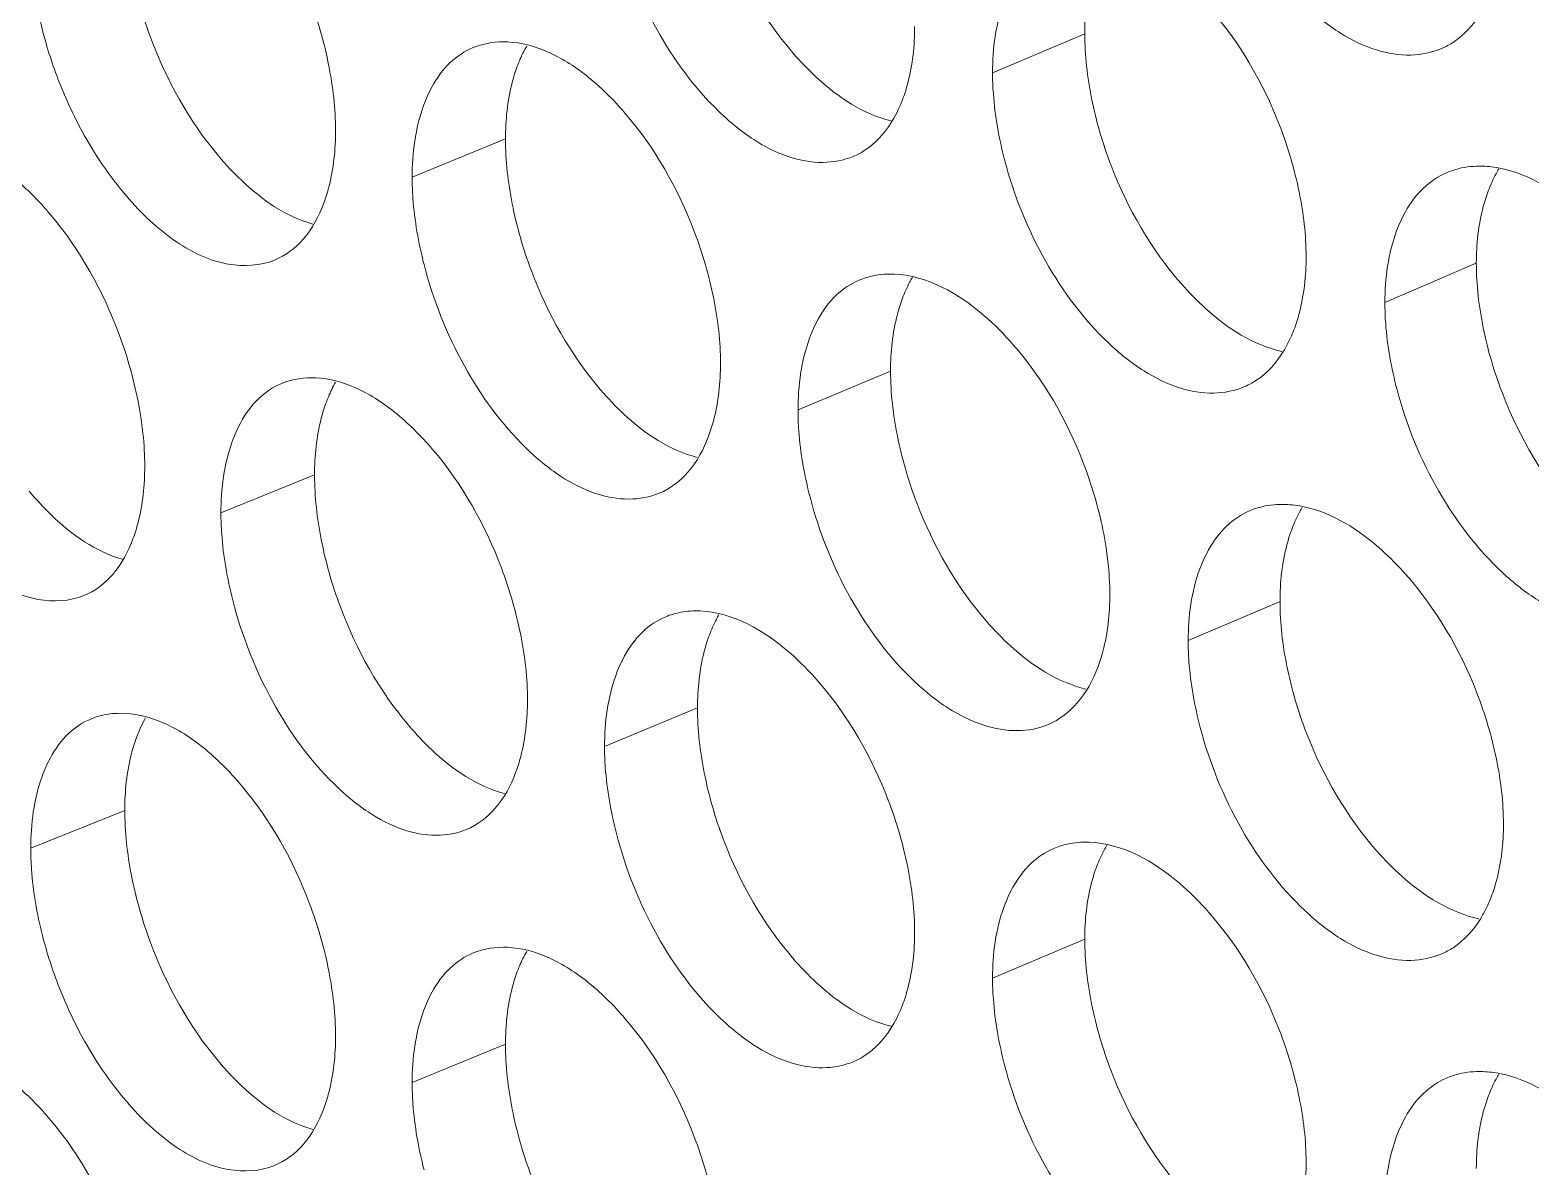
# Model space of a CAD drawing. Header units: millimetres. Extents: x 1177 to 4147, y 93 to 2194.
# Drawn here: x 2542.44 to 2555.49, y 793.74 to 803.63 of the extents above; entities that cross this region are included whole.
import ezdxf

# ---------------------------------------------------------------- set-up
doc = ezdxf.new("R2010")
doc.units = ezdxf.units.MM
doc.header["$LTSCALE"] = 0.1
doc.layers.get('0').update_dxf_attribs({"lineweight": 13})
doc.layers.add('标注', color=251, linetype='Continuous', lineweight=9)

# ---------------------------------------------------------------- blocks, each defined once
blk = doc.blocks.new('02')
at = {"layer": '标注'}
for p, q in [((4414.291, 739.269), (4413.145, 738.785)), ((4407.093, 737.963), (4405.934, 737.487)), ((4407.093, 737.963), (4405.934, 737.487)), ((4419.156, 736.419), (4418.02, 735.929)), ((4411.878, 735.078), (4410.728, 734.597)), ((4411.878, 735.078), (4410.728, 734.597)), ((4404.721, 733.789), (4403.558, 733.316)), ((4416.717, 732.216), (4415.576, 731.729)), ((4416.717, 732.216), (4415.576, 731.729)), ((4409.479, 730.893), (4408.324, 730.414)), ((4402.363, 729.62), (4401.195, 729.15)), ((4414.291, 728.019), (4413.145, 727.535)), ((4407.093, 726.713), (4405.934, 726.237))]:
    blk.add_line(p, q, dxfattribs=at)
for centre, radius, start, end in [((4419.171, 736.646), 0.976, 103.9644, 113.3177), ((4411.856, 735.33), 0.952, 101.531, 112.7006), ((4411.856, 735.33), 0.952, 101.531, 112.7006), ((4416.719, 732.452), 0.968, 103.1675, 113.1121), ((4416.719, 732.452), 0.968, 103.1675, 113.1121), ((4414.281, 728.263), 0.96, 102.3564, 112.9065), ((4419.171, 725.396), 0.976, 103.9644, 113.3177)]:
    blk.add_arc(centre, radius, start, end, dxfattribs=at)
for points, knots in [([(4409.479, 742.143), (4409.479, 741.873), (4409.544, 741.313), (4409.858, 740.229), (4410.293, 739.463), (4410.664, 739.033)], [0, 0, 0, 0, 0.239274, 0.496012, 1, 1, 1, 1]), ([(4415.726, 741.898), (4415.842, 741.459), (4416.177, 740.632), (4416.829, 739.765), (4417.438, 739.273), (4417.888, 739.055), (4418.328, 738.98), (4418.606, 739.036), (4418.727, 739.088)], [0, 0, 0, 0, 0.301171, 0.584422, 0.708619, 0.817421, 0.912868, 1, 1, 1, 1]), ([(4404.982, 738.068), (4404.982, 738.338), (4404.917, 738.898), (4404.605, 739.983), (4404.176, 740.75), (4403.809, 741.184)], [0, 0, 0, 0, 0.239276, 0.49611, 1, 1, 1, 1]), ([(4404.982, 738.068), (4404.982, 738.338), (4404.917, 738.898), (4404.605, 739.983), (4404.176, 740.75), (4403.809, 741.184)], [0, 0, 0, 0, 0.239276, 0.49611, 1, 1, 1, 1]), ([(4402.363, 740.87), (4402.363, 740.601), (4402.427, 740.04), (4402.736, 738.955), (4403.162, 738.186), (4403.527, 737.752)], [0, 0, 0, 0, 0.239489, 0.496465, 1, 1, 1, 1]), ([(4402.363, 740.87), (4402.363, 740.601), (4402.427, 740.04), (4402.736, 738.955), (4403.162, 738.186), (4403.527, 737.752)], [0, 0, 0, 0, 0.239489, 0.496465, 1, 1, 1, 1]), ([(4408.472, 740.582), (4408.585, 740.143), (4408.913, 739.318), (4409.551, 738.448), (4410.148, 737.951), (4410.589, 737.727), (4411.022, 737.646), (4411.296, 737.697), (4411.415, 737.747)], [0, 0, 0, 0, 0.302626, 0.586607, 0.710758, 0.819158, 0.913847, 1, 1, 1, 1]), ([(4401.195, 740.4), (4401.195, 740.313), (4401.209, 739.948), (4401.272, 739.586), (4401.34, 739.316)], [0, 0, 0, 0, 0.237892, 1, 1, 1, 1]), ([(4401.195, 740.4), (4401.195, 740.313), (4401.209, 739.948), (4401.272, 739.586), (4401.34, 739.316)], [0, 0, 0, 0, 0.237892, 1, 1, 1, 1]), ([(4414.44, 740.175), (4414.415, 740.109), (4414.323, 739.816), (4414.291, 739.506), (4414.291, 739.269)], [0, 0, 0, 0, 0.230311, 1, 1, 1, 1]), ([(4413.398, 739.914), (4413.356, 739.838), (4413.196, 739.483), (4413.145, 739.086), (4413.145, 738.785)], [0, 0, 0, 0, 0.2238, 1, 1, 1, 1]), ([(4417.041, 736.499), (4417.041, 736.768), (4416.974, 737.327), (4416.653, 738.411), (4416.21, 739.173), (4415.834, 739.601)], [0, 0, 0, 0, 0.238918, 0.495354, 1, 1, 1, 1]), ([(4418.727, 739.088), (4418.776, 739.109), (4418.971, 739.213), (4419.124, 739.385), (4419.211, 739.528)], [0, 0, 0, 0, 0.240491, 1, 1, 1, 1]), ([(4401.34, 739.316), (4401.396, 739.097), (4401.535, 738.665), (4401.862, 737.96), (4402.332, 737.265), (4402.943, 736.678), (4403.596, 736.362), (4404.046, 736.385), (4404.224, 736.457)], [0, 0, 0, 0, 0.152387, 0.304947, 0.522872, 0.714293, 0.870269, 1, 1, 1, 1]), ([(4401.34, 739.316), (4401.396, 739.097), (4401.535, 738.665), (4401.862, 737.96), (4402.332, 737.265), (4402.943, 736.678), (4403.596, 736.362), (4404.046, 736.385), (4404.224, 736.457)], [0, 0, 0, 0, 0.152387, 0.304947, 0.522872, 0.714293, 0.870269, 1, 1, 1, 1]), ([(4412.027, 738.454), (4412.052, 738.52), (4412.145, 738.813), (4412.177, 739.123), (4412.177, 739.359)], [0, 0, 0, 0, 0.230247, 1, 1, 1, 1]), ([(4414.291, 739.269), (4414.291, 739), (4414.357, 738.44), (4414.675, 737.357), (4415.114, 736.593), (4415.489, 736.165)], [0, 0, 0, 0, 0.239131, 0.495711, 1, 1, 1, 1]), ([(4406.692, 739.098), (4406.587, 739.055), (4406.383, 738.919), (4406.242, 738.722), (4406.182, 738.613)], [0, 0, 0, 0, 0.478136, 1, 1, 1, 1]), ([(4406.692, 739.098), (4406.587, 739.055), (4406.383, 738.919), (4406.242, 738.722), (4406.182, 738.613)], [0, 0, 0, 0, 0.478136, 1, 1, 1, 1]), ([(4408.578, 738.284), (4408.433, 738.453), (4408.136, 738.749), (4407.641, 739.064), (4407.146, 739.199), (4406.827, 739.154), (4406.692, 739.098)], [0, 0, 0, 0, 0.30699, 0.573081, 0.799443, 1, 1, 1, 1]), ([(4408.578, 738.284), (4408.433, 738.453), (4408.136, 738.749), (4407.641, 739.064), (4407.146, 739.199), (4406.827, 739.154), (4406.692, 739.098)], [0, 0, 0, 0, 0.30699, 0.573081, 0.799443, 1, 1, 1, 1]), ([(4407.357, 739.118), (4407.323, 739.059), (4407.283, 738.976), (4407.249, 738.89), (4407.24, 738.868)], [0, 0, 0, 0, 0.741765, 1, 1, 1, 1]), ([(4407.357, 739.118), (4407.323, 739.059), (4407.283, 738.976), (4407.249, 738.89), (4407.24, 738.868)], [0, 0, 0, 0, 0.741765, 1, 1, 1, 1]), ([(4410.664, 739.033), (4410.756, 738.925), (4411.099, 738.566), (4411.537, 738.271), (4411.884, 738.189)], [0, 0, 0, 0, 0.285356, 1, 1, 1, 1]), ([(4407.24, 738.868), (4407.216, 738.802), (4407.125, 738.509), (4407.093, 738.199), (4407.093, 737.963)], [0, 0, 0, 0, 0.229871, 1, 1, 1, 1]), ([(4407.24, 738.868), (4407.216, 738.802), (4407.125, 738.509), (4407.093, 738.199), (4407.093, 737.963)], [0, 0, 0, 0, 0.229871, 1, 1, 1, 1]), ([(4413.145, 738.785), (4413.145, 738.699), (4413.16, 738.334), (4413.224, 737.972), (4413.295, 737.703)], [0, 0, 0, 0, 0.238027, 1, 1, 1, 1]), ([(4406.182, 738.613), (4406.141, 738.538), (4405.984, 738.183), (4405.934, 737.788), (4405.934, 737.487)], [0, 0, 0, 0, 0.223124, 1, 1, 1, 1]), ([(4406.182, 738.613), (4406.141, 738.538), (4405.984, 738.183), (4405.934, 737.788), (4405.934, 737.487)], [0, 0, 0, 0, 0.223124, 1, 1, 1, 1]), ([(4411.415, 737.747), (4411.552, 737.804), (4411.815, 738.007), (4411.967, 738.296), (4412.027, 738.454)], [0, 0, 0, 0, 0.467837, 1, 1, 1, 1]), ([(4409.765, 735.173), (4409.765, 735.443), (4409.699, 736.003), (4409.384, 737.087), (4408.949, 737.853), (4408.578, 738.284)], [0, 0, 0, 0, 0.239132, 0.495807, 1, 1, 1, 1]), ([(4409.765, 735.173), (4409.765, 735.443), (4409.699, 736.003), (4409.384, 737.087), (4408.949, 737.853), (4408.578, 738.284)], [0, 0, 0, 0, 0.239132, 0.495807, 1, 1, 1, 1]), ([(4404.835, 737.164), (4404.86, 737.23), (4404.951, 737.523), (4404.982, 737.832), (4404.982, 738.068)], [0, 0, 0, 0, 0.229806, 1, 1, 1, 1]), ([(4404.835, 737.164), (4404.86, 737.23), (4404.951, 737.523), (4404.982, 737.832), (4404.982, 738.068)], [0, 0, 0, 0, 0.229806, 1, 1, 1, 1]), ([(4407.093, 737.963), (4407.093, 737.693), (4407.158, 737.134), (4407.471, 736.049), (4407.902, 735.282), (4408.271, 734.85)], [0, 0, 0, 0, 0.239345, 0.496163, 1, 1, 1, 1]), ([(4407.093, 737.963), (4407.093, 737.693), (4407.158, 737.134), (4407.471, 736.049), (4407.902, 735.282), (4408.271, 734.85)], [0, 0, 0, 0, 0.239345, 0.496163, 1, 1, 1, 1]), ([(4401.444, 737.018), (4401.302, 737.187), (4401.013, 737.483), (4400.53, 737.801), (4400.045, 737.942), (4399.731, 737.901), (4399.599, 737.848)], [0, 0, 0, 0, 0.3085, 0.575059, 0.800797, 1, 1, 1, 1]), ([(4403.527, 737.752), (4403.617, 737.646), (4403.945, 737.292), (4404.365, 736.997), (4404.7, 736.906)], [0, 0, 0, 0, 0.285293, 1, 1, 1, 1]), ([(4403.527, 737.752), (4403.617, 737.646), (4403.945, 737.292), (4404.365, 736.997), (4404.7, 736.906)], [0, 0, 0, 0, 0.285293, 1, 1, 1, 1]), ([(4413.295, 737.703), (4413.409, 737.264), (4413.742, 736.439), (4414.389, 735.57), (4414.994, 735.077), (4415.442, 734.856), (4415.879, 734.78), (4416.156, 734.834), (4416.276, 734.885)], [0, 0, 0, 0, 0.301654, 0.585147, 0.709328, 0.817996, 0.913192, 1, 1, 1, 1]), ([(4419.437, 737.593), (4419.425, 737.572), (4419.375, 737.486), (4419.334, 737.396), (4419.308, 737.325)], [0, 0, 0, 0, 0.242083, 1, 1, 1, 1]), ([(4420.738, 736.757), (4420.64, 736.867), (4420.28, 737.23), (4419.819, 737.523), (4419.459, 737.597)], [0, 0, 0, 0, 0.285164, 1, 1, 1, 1]), ([(4405.934, 737.487), (4405.934, 737.4), (4405.948, 737.036), (4406.012, 736.673), (4406.081, 736.404)], [0, 0, 0, 0, 0.237945, 1, 1, 1, 1]), ([(4405.934, 737.487), (4405.934, 737.4), (4405.948, 737.036), (4406.012, 736.673), (4406.081, 736.404)], [0, 0, 0, 0, 0.237945, 1, 1, 1, 1]), ([(4418.784, 737.543), (4418.68, 737.498), (4418.478, 737.361), (4418.336, 737.166), (4418.275, 737.059)], [0, 0, 0, 0, 0.48047, 1, 1, 1, 1]), ([(4419.308, 737.325), (4419.282, 737.259), (4419.189, 736.966), (4419.156, 736.655), (4419.156, 736.419)], [0, 0, 0, 0, 0.230606, 1, 1, 1, 1]), ([(4404.224, 736.457), (4404.362, 736.513), (4404.626, 736.716), (4404.776, 737.005), (4404.835, 737.164)], [0, 0, 0, 0, 0.465952, 1, 1, 1, 1]), ([(4404.224, 736.457), (4404.362, 736.513), (4404.626, 736.716), (4404.776, 737.005), (4404.835, 737.164)], [0, 0, 0, 0, 0.465952, 1, 1, 1, 1]), ([(4418.275, 737.059), (4418.233, 736.983), (4418.072, 736.628), (4418.02, 736.231), (4418.02, 735.929)], [0, 0, 0, 0, 0.224262, 1, 1, 1, 1]), ([(4402.611, 733.899), (4402.611, 734.168), (4402.546, 734.729), (4402.236, 735.814), (4401.81, 736.583), (4401.444, 737.018)], [0, 0, 0, 0, 0.239348, 0.496261, 1, 1, 1, 1]), ([(4416.89, 735.593), (4416.915, 735.659), (4417.008, 735.952), (4417.041, 736.262), (4417.041, 736.499)], [0, 0, 0, 0, 0.230542, 1, 1, 1, 1]), ([(4406.081, 736.404), (4406.194, 735.966), (4406.519, 735.142), (4407.152, 734.27), (4407.745, 733.771), (4408.183, 733.545), (4408.613, 733.463), (4408.886, 733.512), (4409.004, 733.561)], [0, 0, 0, 0, 0.303115, 0.587343, 0.711479, 0.819744, 0.914178, 1, 1, 1, 1]), ([(4406.081, 736.404), (4406.194, 735.966), (4406.519, 735.142), (4407.152, 734.27), (4407.745, 733.771), (4408.183, 733.545), (4408.613, 733.463), (4408.886, 733.512), (4409.004, 733.561)], [0, 0, 0, 0, 0.303115, 0.587343, 0.711479, 0.819744, 0.914178, 1, 1, 1, 1]), ([(4413.402, 735.406), (4413.289, 735.535), (4412.887, 735.947), (4412.33, 736.268), (4411.921, 736.284)], [0, 0, 0, 0, 0.295157, 1, 1, 1, 1]), ([(4413.402, 735.406), (4413.289, 735.535), (4412.887, 735.947), (4412.33, 736.268), (4411.921, 736.284)], [0, 0, 0, 0, 0.295157, 1, 1, 1, 1]), ([(4419.156, 736.419), (4419.156, 736.149), (4419.223, 735.59), (4419.545, 734.507), (4419.99, 733.745), (4420.367, 733.32)], [0, 0, 0, 0, 0.23899, 0.49541, 1, 1, 1, 1]), ([(4411.489, 736.209), (4411.384, 736.165), (4411.181, 736.029), (4411.039, 735.833), (4410.979, 735.725)], [0, 0, 0, 0, 0.479105, 1, 1, 1, 1]), ([(4411.489, 736.209), (4411.384, 736.165), (4411.181, 736.029), (4411.039, 735.833), (4410.979, 735.725)], [0, 0, 0, 0, 0.479105, 1, 1, 1, 1]), ([(4412.149, 736.241), (4412.137, 736.222), (4412.091, 736.139), (4412.052, 736.051), (4412.027, 735.984)], [0, 0, 0, 0, 0.242084, 1, 1, 1, 1]), ([(4412.149, 736.241), (4412.137, 736.222), (4412.091, 736.139), (4412.052, 736.051), (4412.027, 735.984)], [0, 0, 0, 0, 0.242084, 1, 1, 1, 1]), ([(4415.489, 736.165), (4415.584, 736.056), (4415.935, 735.694), (4416.387, 735.4), (4416.741, 735.323)], [0, 0, 0, 0, 0.285359, 1, 1, 1, 1]), ([(4412.027, 735.984), (4412.002, 735.918), (4411.91, 735.625), (4411.878, 735.315), (4411.878, 735.078)], [0, 0, 0, 0, 0.230164, 1, 1, 1, 1]), ([(4412.027, 735.984), (4412.002, 735.918), (4411.91, 735.625), (4411.878, 735.315), (4411.878, 735.078)], [0, 0, 0, 0, 0.230164, 1, 1, 1, 1]), ([(4418.02, 735.929), (4418.02, 735.842), (4418.034, 735.478), (4418.1, 735.116), (4418.171, 734.848)], [0, 0, 0, 0, 0.238083, 1, 1, 1, 1]), ([(4410.979, 735.725), (4410.937, 735.649), (4410.779, 735.294), (4410.728, 734.898), (4410.728, 734.597)], [0, 0, 0, 0, 0.223573, 1, 1, 1, 1]), ([(4410.979, 735.725), (4410.937, 735.649), (4410.779, 735.294), (4410.728, 734.898), (4410.728, 734.597)], [0, 0, 0, 0, 0.223573, 1, 1, 1, 1]), ([(4416.762, 735.328), (4416.774, 735.349), (4416.823, 735.434), (4416.863, 735.524), (4416.89, 735.593)], [0, 0, 0, 0, 0.242095, 1, 1, 1, 1]), ([(4414.602, 732.301), (4414.602, 732.571), (4414.535, 733.13), (4414.216, 734.214), (4413.776, 734.977), (4413.402, 735.406)], [0, 0, 0, 0, 0.238989, 0.495505, 1, 1, 1, 1]), ([(4414.602, 732.301), (4414.602, 732.571), (4414.535, 733.13), (4414.216, 734.214), (4413.776, 734.977), (4413.402, 735.406)], [0, 0, 0, 0, 0.238989, 0.495505, 1, 1, 1, 1]), ([(4409.616, 734.269), (4409.641, 734.335), (4409.733, 734.628), (4409.765, 734.937), (4409.765, 735.173)], [0, 0, 0, 0, 0.2301, 1, 1, 1, 1]), ([(4409.616, 734.269), (4409.641, 734.335), (4409.733, 734.628), (4409.765, 734.937), (4409.765, 735.173)], [0, 0, 0, 0, 0.2301, 1, 1, 1, 1]), ([(4416.276, 734.885), (4416.325, 734.906), (4416.522, 735.01), (4416.675, 735.184), (4416.762, 735.328)], [0, 0, 0, 0, 0.240168, 1, 1, 1, 1]), ([(4398.991, 735.155), (4399.046, 734.936), (4399.183, 734.505), (4399.508, 733.799), (4399.975, 733.104), (4400.581, 732.516), (4401.229, 732.197), (4401.678, 732.217), (4401.855, 732.289)], [0, 0, 0, 0, 0.152652, 0.305439, 0.523584, 0.715027, 0.870754, 1, 1, 1, 1]), ([(4406.187, 734.106), (4406.042, 734.275), (4405.748, 734.571), (4405.257, 734.888), (4404.765, 735.024), (4404.448, 734.981), (4404.314, 734.926)], [0, 0, 0, 0, 0.307488, 0.573733, 0.799889, 1, 1, 1, 1]), ([(4411.878, 735.078), (4411.878, 734.809), (4411.944, 734.249), (4412.26, 733.165), (4412.697, 732.4), (4413.069, 731.971)], [0, 0, 0, 0, 0.239203, 0.495862, 1, 1, 1, 1]), ([(4411.878, 735.078), (4411.878, 734.809), (4411.944, 734.249), (4412.26, 733.165), (4412.697, 732.4), (4413.069, 731.971)], [0, 0, 0, 0, 0.239203, 0.495862, 1, 1, 1, 1]), ([(4404.314, 734.926), (4404.209, 734.883), (4404.005, 734.747), (4403.864, 734.55), (4403.804, 734.441)], [0, 0, 0, 0, 0.477633, 1, 1, 1, 1]), ([(4404.982, 734.94), (4404.948, 734.882), (4404.909, 734.8), (4404.876, 734.716), (4404.868, 734.694)], [0, 0, 0, 0, 0.741798, 1, 1, 1, 1]), ([(4408.271, 734.85), (4408.363, 734.743), (4408.701, 734.386), (4409.133, 734.091), (4409.476, 734.006)], [0, 0, 0, 0, 0.285343, 1, 1, 1, 1]), ([(4408.271, 734.85), (4408.363, 734.743), (4408.701, 734.386), (4409.133, 734.091), (4409.476, 734.006)], [0, 0, 0, 0, 0.285343, 1, 1, 1, 1]), ([(4418.171, 734.848), (4418.287, 734.408), (4418.626, 733.582), (4419.282, 732.716), (4419.895, 732.226), (4420.348, 732.009), (4420.791, 731.937), (4421.07, 731.993), (4421.191, 732.046)], [0, 0, 0, 0, 0.30069, 0.583702, 0.707914, 0.81685, 0.912547, 1, 1, 1, 1]), ([(4404.868, 734.694), (4404.843, 734.628), (4404.753, 734.334), (4404.721, 734.025), (4404.721, 733.789)], [0, 0, 0, 0, 0.229724, 1, 1, 1, 1]), ([(4403.804, 734.441), (4403.763, 734.365), (4403.607, 734.01), (4403.558, 733.616), (4403.558, 733.316)], [0, 0, 0, 0, 0.222904, 1, 1, 1, 1]), ([(4410.728, 734.597), (4410.728, 734.51), (4410.742, 734.145), (4410.807, 733.784), (4410.877, 733.515)], [0, 0, 0, 0, 0.238, 1, 1, 1, 1]), ([(4410.728, 734.597), (4410.728, 734.51), (4410.742, 734.145), (4410.807, 733.784), (4410.877, 733.515)], [0, 0, 0, 0, 0.238, 1, 1, 1, 1]), ([(4409.004, 733.561), (4409.142, 733.618), (4409.405, 733.821), (4409.557, 734.11), (4409.616, 734.269)], [0, 0, 0, 0, 0.467218, 1, 1, 1, 1]), ([(4409.004, 733.561), (4409.142, 733.618), (4409.405, 733.821), (4409.557, 734.11), (4409.616, 734.269)], [0, 0, 0, 0, 0.467218, 1, 1, 1, 1]), ([(4407.367, 730.993), (4407.367, 731.262), (4407.301, 731.822), (4406.988, 732.907), (4406.555, 733.674), (4406.187, 734.106)], [0, 0, 0, 0, 0.239204, 0.495958, 1, 1, 1, 1]), ([(4402.465, 732.995), (4402.49, 733.061), (4402.58, 733.354), (4402.611, 733.663), (4402.611, 733.899)], [0, 0, 0, 0, 0.22966, 1, 1, 1, 1]), ([(4404.721, 733.789), (4404.721, 733.519), (4404.786, 732.959), (4405.096, 731.874), (4405.525, 731.106), (4405.893, 730.673)], [0, 0, 0, 0, 0.239417, 0.496314, 1, 1, 1, 1]), ([(4401.176, 733.586), (4401.264, 733.481), (4401.588, 733.128), (4402.002, 732.834), (4402.333, 732.74)], [0, 0, 0, 0, 0.285256, 1, 1, 1, 1]), ([(4410.877, 733.515), (4410.991, 733.076), (4411.321, 732.251), (4411.963, 731.381), (4412.564, 730.886), (4413.009, 730.664), (4413.444, 730.585), (4413.719, 730.637), (4413.839, 730.688)], [0, 0, 0, 0, 0.302139, 0.585875, 0.710041, 0.818575, 0.913518, 1, 1, 1, 1]), ([(4410.877, 733.515), (4410.991, 733.076), (4411.321, 732.251), (4411.963, 731.381), (4412.564, 730.886), (4413.009, 730.664), (4413.444, 730.585), (4413.719, 730.637), (4413.839, 730.688)], [0, 0, 0, 0, 0.302139, 0.585875, 0.710041, 0.818575, 0.913518, 1, 1, 1, 1]), ([(4403.558, 733.316), (4403.558, 733.229), (4403.572, 732.864), (4403.635, 732.502), (4403.704, 732.232)], [0, 0, 0, 0, 0.237919, 1, 1, 1, 1]), ([(4416.339, 733.342), (4416.234, 733.298), (4416.032, 733.161), (4415.89, 732.966), (4415.83, 732.859)], [0, 0, 0, 0, 0.480026, 1, 1, 1, 1]), ([(4416.339, 733.342), (4416.234, 733.298), (4416.032, 733.161), (4415.89, 732.966), (4415.83, 732.859)], [0, 0, 0, 0, 0.480026, 1, 1, 1, 1]), ([(4416.994, 733.387), (4416.982, 733.366), (4416.934, 733.281), (4416.894, 733.192), (4416.867, 733.123)], [0, 0, 0, 0, 0.242079, 1, 1, 1, 1]), ([(4416.994, 733.387), (4416.982, 733.366), (4416.934, 733.281), (4416.894, 733.192), (4416.867, 733.123)], [0, 0, 0, 0, 0.242079, 1, 1, 1, 1]), ([(4418.279, 732.551), (4418.183, 732.66), (4417.827, 733.022), (4417.372, 733.316), (4417.015, 733.392)], [0, 0, 0, 0, 0.285173, 1, 1, 1, 1]), ([(4418.279, 732.551), (4418.183, 732.66), (4417.827, 733.022), (4417.372, 733.316), (4417.015, 733.392)], [0, 0, 0, 0, 0.285173, 1, 1, 1, 1]), ([(4416.867, 733.123), (4416.842, 733.056), (4416.749, 732.763), (4416.717, 732.453), (4416.717, 732.216)], [0, 0, 0, 0, 0.230459, 1, 1, 1, 1]), ([(4416.867, 733.123), (4416.842, 733.056), (4416.749, 732.763), (4416.717, 732.453), (4416.717, 732.216)], [0, 0, 0, 0, 0.230459, 1, 1, 1, 1]), ([(4401.855, 732.289), (4401.992, 732.344), (4402.256, 732.547), (4402.406, 732.836), (4402.465, 732.995)], [0, 0, 0, 0, 0.465305, 1, 1, 1, 1]), ([(4415.83, 732.859), (4415.787, 732.783), (4415.627, 732.427), (4415.576, 732.031), (4415.576, 731.729)], [0, 0, 0, 0, 0.22403, 1, 1, 1, 1]), ([(4415.83, 732.859), (4415.787, 732.783), (4415.627, 732.427), (4415.576, 732.031), (4415.576, 731.729)], [0, 0, 0, 0, 0.22403, 1, 1, 1, 1]), ([(4419.493, 729.452), (4419.493, 729.721), (4419.425, 730.281), (4419.102, 731.363), (4418.657, 732.125), (4418.279, 732.551)], [0, 0, 0, 0, 0.238846, 0.495203, 1, 1, 1, 1]), ([(4419.493, 729.452), (4419.493, 729.721), (4419.425, 730.281), (4419.102, 731.363), (4418.657, 732.125), (4418.279, 732.551)], [0, 0, 0, 0, 0.238846, 0.495203, 1, 1, 1, 1]), ([(4403.704, 732.232), (4403.816, 731.794), (4404.139, 730.97), (4404.767, 730.098), (4405.356, 729.597), (4405.791, 729.37), (4406.218, 729.285), (4406.49, 729.333), (4406.608, 729.381)], [0, 0, 0, 0, 0.303606, 0.588083, 0.712204, 0.820335, 0.914512, 1, 1, 1, 1]), ([(4414.452, 731.396), (4414.477, 731.462), (4414.57, 731.755), (4414.602, 732.065), (4414.602, 732.301)], [0, 0, 0, 0, 0.230395, 1, 1, 1, 1]), ([(4414.452, 731.396), (4414.477, 731.462), (4414.57, 731.755), (4414.602, 732.065), (4414.602, 732.301)], [0, 0, 0, 0, 0.230395, 1, 1, 1, 1]), ([(4416.717, 732.216), (4416.717, 731.947), (4416.783, 731.387), (4417.103, 730.304), (4417.545, 729.541), (4417.921, 729.114)], [0, 0, 0, 0, 0.23906, 0.495561, 1, 1, 1, 1]), ([(4416.717, 732.216), (4416.717, 731.947), (4416.783, 731.387), (4417.103, 730.304), (4417.545, 729.541), (4417.921, 729.114)], [0, 0, 0, 0, 0.23906, 0.495561, 1, 1, 1, 1]), ([(4409.084, 732.026), (4408.978, 731.982), (4408.775, 731.846), (4408.634, 731.65), (4408.574, 731.541)], [0, 0, 0, 0, 0.478627, 1, 1, 1, 1]), ([(4410.983, 731.217), (4410.871, 731.347), (4410.472, 731.758), (4409.918, 732.082), (4409.51, 732.098)], [0, 0, 0, 0, 0.295598, 1, 1, 1, 1]), ([(4409.746, 732.052), (4409.735, 732.033), (4409.69, 731.951), (4409.652, 731.865), (4409.627, 731.798)], [0, 0, 0, 0, 0.242093, 1, 1, 1, 1]), ([(4413.069, 731.971), (4413.163, 731.863), (4413.51, 731.502), (4413.955, 731.208), (4414.306, 731.128)], [0, 0, 0, 0, 0.285361, 1, 1, 1, 1]), ([(4413.069, 731.971), (4413.163, 731.863), (4413.51, 731.502), (4413.955, 731.208), (4414.306, 731.128)], [0, 0, 0, 0, 0.285361, 1, 1, 1, 1]), ([(4409.627, 731.798), (4409.602, 731.732), (4409.511, 731.439), (4409.479, 731.129), (4409.479, 730.893)], [0, 0, 0, 0, 0.230017, 1, 1, 1, 1]), ([(4415.576, 731.729), (4415.576, 731.643), (4415.59, 731.278), (4415.656, 730.916), (4415.726, 730.648)], [0, 0, 0, 0, 0.238055, 1, 1, 1, 1]), ([(4415.576, 731.729), (4415.576, 731.643), (4415.59, 731.278), (4415.656, 730.916), (4415.726, 730.648)], [0, 0, 0, 0, 0.238055, 1, 1, 1, 1]), ([(4408.574, 731.541), (4408.532, 731.466), (4408.375, 731.11), (4408.324, 730.715), (4408.324, 730.414)], [0, 0, 0, 0, 0.223347, 1, 1, 1, 1]), ([(4413.839, 730.688), (4413.976, 730.746), (4414.239, 730.949), (4414.392, 731.237), (4414.452, 731.396)], [0, 0, 0, 0, 0.468447, 1, 1, 1, 1]), ([(4413.839, 730.688), (4413.976, 730.746), (4414.239, 730.949), (4414.392, 731.237), (4414.452, 731.396)], [0, 0, 0, 0, 0.468447, 1, 1, 1, 1]), ([(4412.177, 728.109), (4412.177, 728.379), (4412.11, 728.939), (4411.793, 730.023), (4411.355, 730.787), (4410.983, 731.217)], [0, 0, 0, 0, 0.23906, 0.495656, 1, 1, 1, 1]), ([(4407.219, 730.089), (4407.244, 730.155), (4407.335, 730.447), (4407.367, 730.757), (4407.367, 730.993)], [0, 0, 0, 0, 0.229953, 1, 1, 1, 1]), ([(4409.479, 730.893), (4409.479, 730.623), (4409.544, 730.063), (4409.858, 728.979), (4410.293, 728.213), (4410.664, 727.783)], [0, 0, 0, 0, 0.239274, 0.496012, 1, 1, 1, 1]), ([(4401.95, 730.759), (4401.844, 730.717), (4401.64, 730.581), (4401.499, 730.384), (4401.44, 730.274)], [0, 0, 0, 0, 0.477116, 1, 1, 1, 1]), ([(4403.809, 729.934), (4403.666, 730.103), (4403.374, 730.399), (4402.886, 730.717), (4402.398, 730.855), (4402.083, 730.813), (4401.95, 730.759)], [0, 0, 0, 0, 0.307992, 0.574392, 0.80034, 1, 1, 1, 1]), ([(4402.508, 730.525), (4402.484, 730.459), (4402.394, 730.166), (4402.363, 729.856), (4402.363, 729.62)], [0, 0, 0, 0, 0.229578, 1, 1, 1, 1]), ([(4405.893, 730.673), (4405.983, 730.567), (4406.316, 730.211), (4406.742, 729.916), (4407.081, 729.828)], [0, 0, 0, 0, 0.285322, 1, 1, 1, 1]), ([(4415.726, 730.648), (4415.842, 730.209), (4416.177, 729.382), (4416.829, 728.515), (4417.438, 728.023), (4417.888, 727.805), (4418.328, 727.73), (4418.606, 727.786), (4418.727, 727.838)], [0, 0, 0, 0, 0.301171, 0.584422, 0.708619, 0.817421, 0.912868, 1, 1, 1, 1]), ([(4415.726, 730.648), (4415.842, 730.209), (4416.177, 729.382), (4416.829, 728.515), (4417.438, 728.023), (4417.888, 727.805), (4418.328, 727.73), (4418.606, 727.786), (4418.727, 727.838)], [0, 0, 0, 0, 0.301171, 0.584422, 0.708619, 0.817421, 0.912868, 1, 1, 1, 1]), ([(4408.324, 730.414), (4408.324, 730.327), (4408.339, 729.963), (4408.403, 729.601), (4408.472, 729.332)], [0, 0, 0, 0, 0.237972, 1, 1, 1, 1]), ([(4401.44, 730.274), (4401.399, 730.199), (4401.244, 729.844), (4401.195, 729.45), (4401.195, 729.15)], [0, 0, 0, 0, 0.222686, 1, 1, 1, 1]), ([(4406.608, 729.381), (4406.745, 729.438), (4407.009, 729.641), (4407.16, 729.929), (4407.219, 730.089)], [0, 0, 0, 0, 0.46659, 1, 1, 1, 1]), ([(4404.982, 726.818), (4404.982, 727.088), (4404.917, 727.648), (4404.605, 728.733), (4404.176, 729.5), (4403.809, 729.934)], [0, 0, 0, 0, 0.239276, 0.49611, 1, 1, 1, 1]), ([(4402.363, 729.62), (4402.363, 729.351), (4402.427, 728.79), (4402.736, 727.705), (4403.162, 726.936), (4403.527, 726.502)], [0, 0, 0, 0, 0.239489, 0.496465, 1, 1, 1, 1]), ([(4419.341, 728.546), (4419.366, 728.612), (4419.46, 728.905), (4419.493, 729.215), (4419.493, 729.452)], [0, 0, 0, 0, 0.23069, 1, 1, 1, 1]), ([(4419.341, 728.546), (4419.366, 728.612), (4419.46, 728.905), (4419.493, 729.215), (4419.493, 729.452)], [0, 0, 0, 0, 0.23069, 1, 1, 1, 1]), ([(4408.472, 729.332), (4408.585, 728.893), (4408.913, 728.068), (4409.551, 727.198), (4410.148, 726.701), (4410.589, 726.477), (4411.022, 726.396), (4411.296, 726.447), (4411.415, 726.497)], [0, 0, 0, 0, 0.302626, 0.586607, 0.710758, 0.819158, 0.913847, 1, 1, 1, 1]), ([(4415.834, 728.351), (4415.72, 728.48), (4415.315, 728.891), (4414.756, 729.21), (4414.345, 729.225)], [0, 0, 0, 0, 0.29472, 1, 1, 1, 1]), ([(4401.195, 729.15), (4401.195, 729.063), (4401.209, 728.698), (4401.272, 728.336), (4401.34, 728.066)], [0, 0, 0, 0, 0.237892, 1, 1, 1, 1]), ([(4413.907, 729.148), (4413.802, 729.103), (4413.6, 728.967), (4413.458, 728.772), (4413.398, 728.664)], [0, 0, 0, 0, 0.479572, 1, 1, 1, 1]), ([(4414.565, 729.186), (4414.553, 729.166), (4414.506, 729.082), (4414.466, 728.994), (4414.44, 728.925)], [0, 0, 0, 0, 0.242079, 1, 1, 1, 1]), ([(4417.921, 729.114), (4418.018, 729.005), (4418.373, 728.641), (4418.831, 728.348), (4419.189, 728.273)], [0, 0, 0, 0, 0.28535, 1, 1, 1, 1]), ([(4417.921, 729.114), (4418.018, 729.005), (4418.373, 728.641), (4418.831, 728.348), (4419.189, 728.273)], [0, 0, 0, 0, 0.28535, 1, 1, 1, 1]), ([(4414.44, 728.925), (4414.415, 728.859), (4414.323, 728.566), (4414.291, 728.256), (4414.291, 728.019)], [0, 0, 0, 0, 0.230311, 1, 1, 1, 1]), ([(4413.398, 728.664), (4413.356, 728.588), (4413.196, 728.233), (4413.145, 727.836), (4413.145, 727.535)], [0, 0, 0, 0, 0.2238, 1, 1, 1, 1]), ([(4419.211, 728.278), (4419.223, 728.298), (4419.273, 728.385), (4419.314, 728.475), (4419.341, 728.546)], [0, 0, 0, 0, 0.242099, 1, 1, 1, 1]), ([(4419.211, 728.278), (4419.223, 728.298), (4419.273, 728.385), (4419.314, 728.475), (4419.341, 728.546)], [0, 0, 0, 0, 0.242099, 1, 1, 1, 1]), ([(4417.041, 725.249), (4417.041, 725.518), (4416.974, 726.077), (4416.653, 727.161), (4416.21, 727.923), (4415.834, 728.351)], [0, 0, 0, 0, 0.238918, 0.495354, 1, 1, 1, 1]), ([(4418.727, 727.838), (4418.776, 727.859), (4418.971, 727.963), (4419.124, 728.135), (4419.211, 728.278)], [0, 0, 0, 0, 0.240491, 1, 1, 1, 1]), ([(4418.727, 727.838), (4418.776, 727.859), (4418.971, 727.963), (4419.124, 728.135), (4419.211, 728.278)], [0, 0, 0, 0, 0.240491, 1, 1, 1, 1]), ([(4412.027, 727.204), (4412.052, 727.27), (4412.145, 727.563), (4412.177, 727.873), (4412.177, 728.109)], [0, 0, 0, 0, 0.230247, 1, 1, 1, 1]), ([(4401.34, 728.066), (4401.396, 727.847), (4401.535, 727.415), (4401.862, 726.71), (4402.332, 726.015), (4402.943, 725.428), (4403.596, 725.112), (4404.046, 725.135), (4404.224, 725.207)], [0, 0, 0, 0, 0.152387, 0.304947, 0.522872, 0.714293, 0.870269, 1, 1, 1, 1]), ([(4408.578, 727.034), (4408.433, 727.203), (4408.136, 727.499), (4407.641, 727.814), (4407.146, 727.949), (4406.827, 727.904), (4406.692, 727.848)], [0, 0, 0, 0, 0.30699, 0.573081, 0.799443, 1, 1, 1, 1]), ([(4414.291, 728.019), (4414.291, 727.75), (4414.357, 727.19), (4414.675, 726.107), (4415.114, 725.343), (4415.489, 724.915)], [0, 0, 0, 0, 0.239131, 0.495711, 1, 1, 1, 1]), ([(4406.692, 727.848), (4406.587, 727.805), (4406.383, 727.669), (4406.242, 727.472), (4406.182, 727.363)], [0, 0, 0, 0, 0.478136, 1, 1, 1, 1]), ([(4407.357, 727.868), (4407.323, 727.809), (4407.283, 727.726), (4407.249, 727.64), (4407.24, 727.618)], [0, 0, 0, 0, 0.741765, 1, 1, 1, 1]), ([(4410.664, 727.783), (4410.756, 727.675), (4411.099, 727.316), (4411.537, 727.021), (4411.884, 726.939)], [0, 0, 0, 0, 0.285356, 1, 1, 1, 1]), ([(4407.24, 727.618), (4407.216, 727.552), (4407.125, 727.259), (4407.093, 726.949), (4407.093, 726.713)], [0, 0, 0, 0, 0.229871, 1, 1, 1, 1]), ([(4413.145, 727.535), (4413.145, 727.449), (4413.16, 727.084), (4413.224, 726.722), (4413.295, 726.453)], [0, 0, 0, 0, 0.238027, 1, 1, 1, 1]), ([(4406.182, 727.363), (4406.141, 727.288), (4405.984, 726.933), (4405.934, 726.538), (4405.934, 726.237)], [0, 0, 0, 0, 0.223124, 1, 1, 1, 1]), ([(4411.415, 726.497), (4411.552, 726.554), (4411.815, 726.757), (4411.967, 727.046), (4412.027, 727.204)], [0, 0, 0, 0, 0.467837, 1, 1, 1, 1]), ([(4409.765, 723.923), (4409.765, 724.193), (4409.699, 724.753), (4409.384, 725.837), (4408.949, 726.603), (4408.578, 727.034)], [0, 0, 0, 0, 0.239132, 0.495807, 1, 1, 1, 1]), ([(4404.835, 725.914), (4404.86, 725.98), (4404.951, 726.273), (4404.982, 726.582), (4404.982, 726.818)], [0, 0, 0, 0, 0.229806, 1, 1, 1, 1]), ([(4401.444, 725.768), (4401.302, 725.937), (4401.013, 726.233), (4400.53, 726.551), (4400.045, 726.692), (4399.731, 726.651), (4399.599, 726.598)], [0, 0, 0, 0, 0.3085, 0.575059, 0.800797, 1, 1, 1, 1]), ([(4407.093, 726.713), (4407.093, 726.443), (4407.158, 725.884), (4407.471, 724.799), (4407.902, 724.032), (4408.271, 723.6)], [0, 0, 0, 0, 0.239345, 0.496163, 1, 1, 1, 1]), ([(4403.527, 726.502), (4403.617, 726.396), (4403.945, 726.042), (4404.365, 725.747), (4404.7, 725.656)], [0, 0, 0, 0, 0.285293, 1, 1, 1, 1]), ([(4413.295, 726.453), (4413.409, 726.014), (4413.742, 725.189), (4414.389, 724.32), (4414.994, 723.827), (4415.442, 723.606), (4415.879, 723.53), (4416.156, 723.584), (4416.276, 723.635)], [0, 0, 0, 0, 0.301654, 0.585147, 0.709328, 0.817996, 0.913192, 1, 1, 1, 1]), ([(4405.934, 726.237), (4405.934, 726.15), (4405.948, 725.786), (4406.012, 725.423), (4406.081, 725.154)], [0, 0, 0, 0, 0.237945, 1, 1, 1, 1]), ([(4418.784, 726.293), (4418.68, 726.248), (4418.478, 726.111), (4418.336, 725.916), (4418.275, 725.809)], [0, 0, 0, 0, 0.48047, 1, 1, 1, 1]), ([(4419.437, 726.343), (4419.425, 726.322), (4419.375, 726.236), (4419.334, 726.146), (4419.308, 726.075)], [0, 0, 0, 0, 0.242083, 1, 1, 1, 1]), ([(4420.738, 725.507), (4420.64, 725.617), (4420.28, 725.98), (4419.819, 726.273), (4419.459, 726.347)], [0, 0, 0, 0, 0.285164, 1, 1, 1, 1]), ([(4419.308, 726.075), (4419.282, 726.009), (4419.189, 725.716), (4419.156, 725.405), (4419.156, 725.169)], [0, 0, 0, 0, 0.230606, 1, 1, 1, 1]), ([(4404.224, 725.207), (4404.362, 725.263), (4404.626, 725.466), (4404.776, 725.755), (4404.835, 725.914)], [0, 0, 0, 0, 0.465952, 1, 1, 1, 1]), ([(4402.611, 722.649), (4402.611, 722.918), (4402.546, 723.479), (4402.236, 724.564), (4401.81, 725.333), (4401.444, 725.768)], [0, 0, 0, 0, 0.239348, 0.496261, 1, 1, 1, 1]), ([(4418.275, 725.809), (4418.233, 725.733), (4418.072, 725.378), (4418.02, 724.981), (4418.02, 724.679)], [0, 0, 0, 0, 0.224262, 1, 1, 1, 1]), ([(4416.89, 724.343), (4416.915, 724.409), (4417.008, 724.702), (4417.041, 725.012), (4417.041, 725.249)], [0, 0, 0, 0, 0.230542, 1, 1, 1, 1])]:
    blk.add_open_spline(points, degree=3, knots=knots, dxfattribs=at)
for points in [[(4419.233, 737.624), (4419.133, 737.627), (4419.032, 737.618), (4418.935, 737.594)], [(4419.459, 737.597), (4419.384, 737.613), (4419.308, 737.622), (4419.233, 737.624)], [(4411.921, 736.284), (4411.836, 736.287), (4411.749, 736.281), (4411.666, 736.264)], [(4411.921, 736.284), (4411.836, 736.287), (4411.749, 736.281), (4411.666, 736.264)], [(4416.782, 733.422), (4416.687, 733.425), (4416.591, 733.416), (4416.499, 733.395)], [(4416.782, 733.422), (4416.687, 733.425), (4416.591, 733.416), (4416.499, 733.395)], [(4417.015, 733.392), (4416.939, 733.409), (4416.86, 733.419), (4416.782, 733.422)], [(4417.015, 733.392), (4416.939, 733.409), (4416.86, 733.419), (4416.782, 733.422)], [(4409.27, 732.081), (4409.206, 732.069), (4409.143, 732.051), (4409.084, 732.026)], [(4409.51, 732.098), (4409.43, 732.101), (4409.349, 732.096), (4409.27, 732.081)], [(4402.62, 730.768), (4402.576, 730.69), (4402.539, 730.608), (4402.508, 730.525)], [(4414.345, 729.225), (4414.255, 729.228), (4414.163, 729.221), (4414.075, 729.201)], [(4419.233, 726.374), (4419.133, 726.377), (4419.032, 726.368), (4418.935, 726.344)], [(4419.459, 726.347), (4419.384, 726.363), (4419.308, 726.372), (4419.233, 726.374)]]:
    blk.add_open_spline(points, degree=3, dxfattribs=at)

msp = doc.modelspace()

# ---------------------------------------------------------------- block references
at = {"xscale": 0.7, "yscale": 0.7, "zscale": 0.7}
msp.add_blockref('02', (-538.391, 286.112), dxfattribs=at)

doc.saveas('drawing.dxf')
